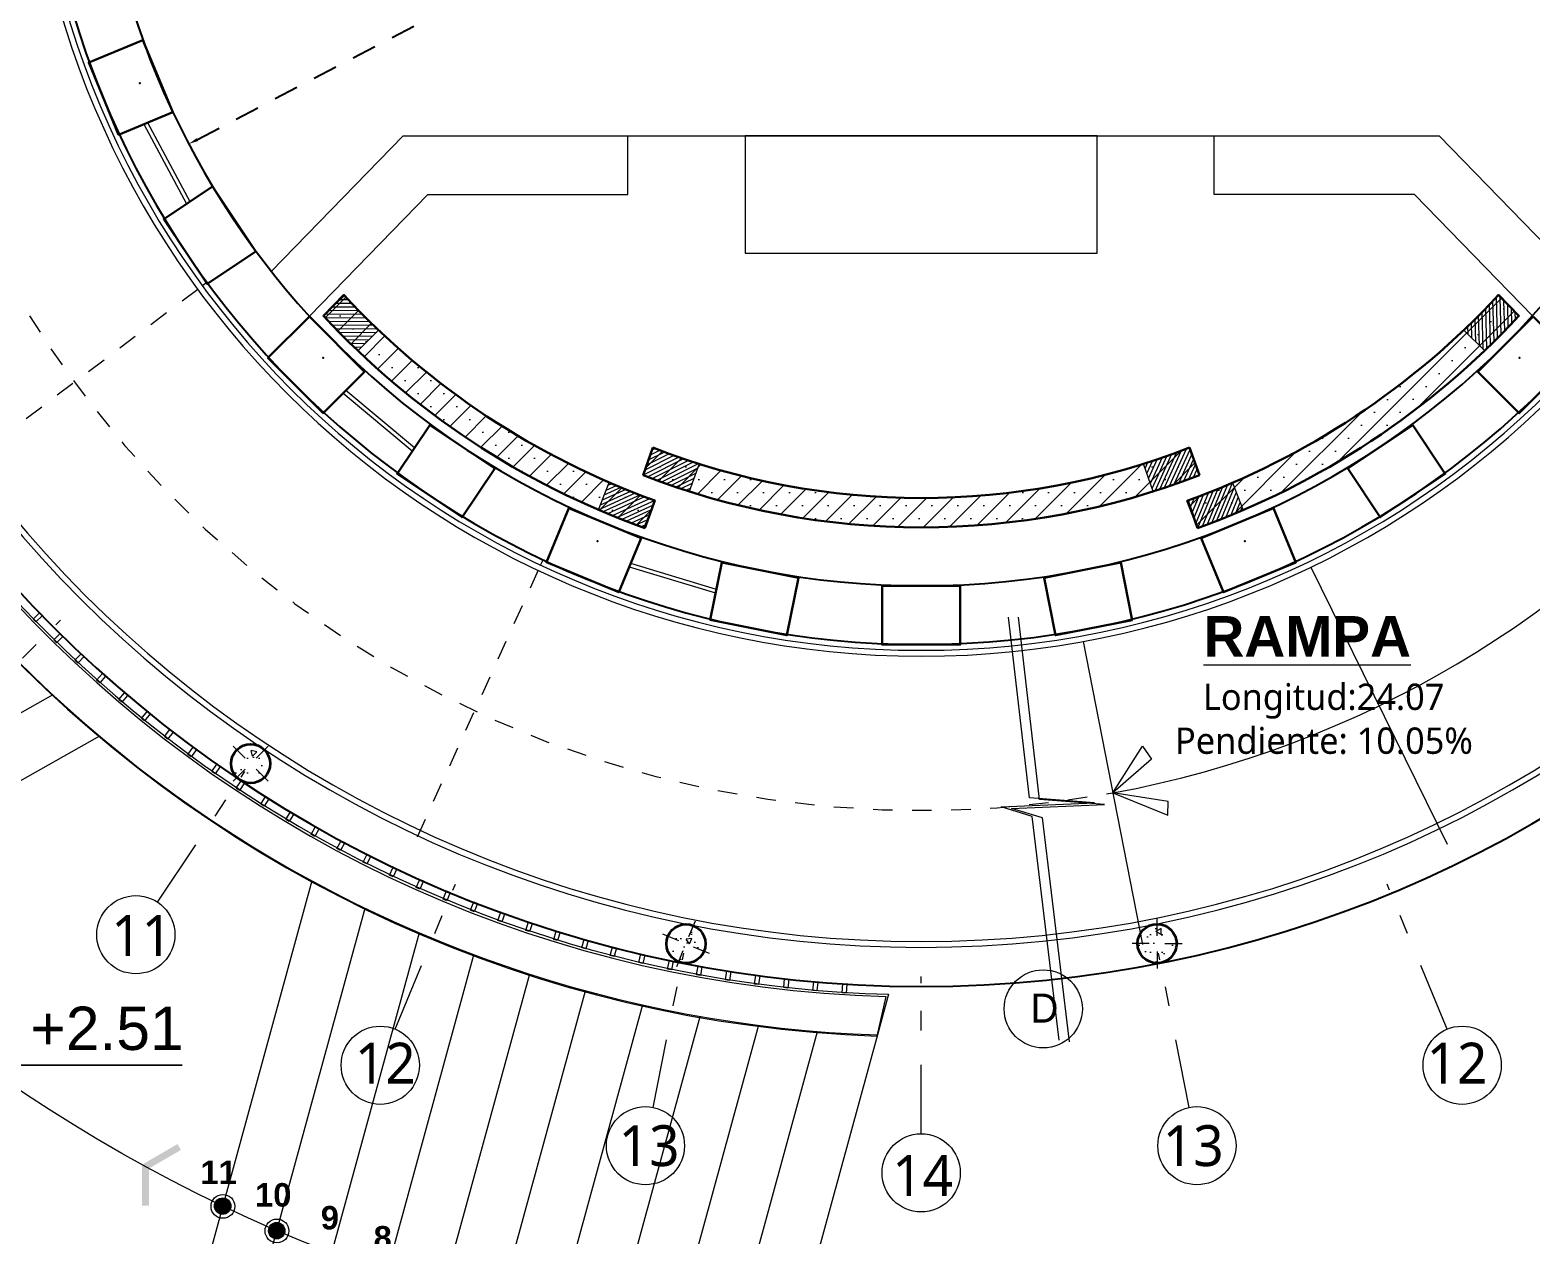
# Model space of a CAD drawing. Header units: metres. Extents: x 28 to 148, y 23 to 113.
# Drawn here: x 107.23 to 114.91, y 81.01 to 87.17 of the extents above; entities that cross this region are included whole.
import ezdxf
from ezdxf.enums import TextEntityAlignment as Align

# ---------------------------------------------------------------- set-up
doc = ezdxf.new("R2010")
doc.units = ezdxf.units.M
for name, pattern in [('DASHED2', [0.375, 0.25, -0.125]), ('Dot & Dashed', [0.670277762413025, 0.352777767181396, -0.176388883590699, 0, -0.14111111164093]), ('HIDDEN2', [0.1875, 0.125, -0.0625])]:
    doc.linetypes.add(name, pattern=pattern)
for name, color, linetype, lineweight in [('0_Pluma_Nº__1', 8, 'Continuous', 9), ('COLUMNETASSS', 211, 'Continuous', 20), ('EJES', 1, 'Continuous', 13), ('Equipamiento SR', 23, 'Continuous', 0), ('GRAFO 0 BLANCO', 7, 'Continuous', 0), ('GRAFO00', 7, 'Continuous', 0), ('GRAFO01', 7, 'Continuous', 0), ('letras sr', 7, 'Continuous', 5), ('linea 001', 252, 'Continuous', 0), ('Proyeccciones', 1, 'DASHED2', 18), ('Structural - Bearing_Pen_No__20', 1, 'Continuous', 0), ('TABIQUERIA DE DRYWALL', 221, 'Continuous', 30), ('TEXTO 100', 7, 'Continuous', 20), ('texturas 1', 251, 'Continuous', 5), ('VENTANA', 160, 'Continuous', 18)]:
    doc.layers.add(name, color=color, linetype=linetype, lineweight=lineweight)
doc.layers.add('CELOSIA', color=40, linetype='Continuous')
doc.layers.add('TEXT', color=7, linetype='Continuous')
for name, color, linetype, lineweight, true_color in [('Structural - Bearing_Pen_No__169', 7, 'Continuous', 13, 0x68b353), ('Structural - Bearing_Pen_No__28', 7, 'Continuous', 35, 0xa80f02), ('Structural - Combined_Pen_No__161', 7, 'Continuous', 13, 0x6a6a6a)]:
    doc.layers.add(name, color=color, linetype=linetype, lineweight=lineweight, true_color=true_color)
doc.styles.add('01COTAS', font='romans.shx')
doc.styles.add('Generales', font='trebuc.ttf', dxfattribs={"height": 0.1})
doc.styles.add('GENERATED_STYLE_1', font='arialbd.ttf')
doc.styles.add('GENERATED_STYLE_2', font='arial.ttf')
doc.styles.add('JOS', font='arial.ttf', dxfattribs={"height": 1})
doc.styles.add('Santa Rosa 1 50', font='trebuc.ttf')
doc.styles.add('SEYMAR', font='GOTHIC.TTF', dxfattribs={"height": 0.05})
doc.dimstyles.new('DIM-25-CORTE', dxfattribs={"dimscale": 0.025, "dimtxt": 2, "dimasz": 2, "dimexe": 2, "dimexo": 2, "dimgap": 1, "dimtad": 1, "dimtih": 1, "dimtoh": 1, "dimzin": 1, "dimdsep": 46, "dimtxsty": '01COTAS', "dimcen": 25, "dimclrd": 9, "dimclre": 9, "dimclrt": 7, "dimadec": 0, "dimazin": 0, "dimtfac": 1, "dimtix": 1, "dimtmove": 2, "dimatfit": 3, "dimfxl": 2, "dimfxlon": 1, "dimtolj": 1, "dimtzin": 0, "dimarcsym": 0})

# ---------------------------------------------------------------- blocks, each defined once
blk = doc.blocks.new('ERF')
at = {"layer": 'Equipamiento SR'}
for points in [[(5.833466644628572, -4.285576165549585, -1), (5.893126983432978, -4.34470859033577, -1)], [(5.833466644628572, -4.285576165549358, -1), (5.893126983433433, -4.344708590335543, -1)], [(6.110068298236513, -4.411393677471281, -1), (6.169728637040919, -4.470526102257466, -1)], [(6.110068298236513, -4.411393677471054, -1), (6.169728637041374, -4.470526102257239, -1)]]:
    blk.add_hatch(color=256, dxfattribs=at).paths.add_polyline_path(points)
at = {"layer": 'GRAFO00'}
for points in [[(5.450795846270978, -4.312916973028862), (5.485795820469832, -4.312873357393258), (5.48555930403387, -4.12308076392965), (5.649806255162787, -4.027979640025208), (5.632268496779091, -3.997690581212012), (5.450534151980776, -4.102917136151248)], [(5.450795846270978, -4.312916973028408), (5.485795820470287, -4.312873357393258), (5.485559304034325, -4.12308076392965), (5.649806255162787, -4.027979640024753), (5.632268496779545, -3.997690581212012), (5.450534151980776, -4.102917136150793)], [(5.892884971806836, -4.285333975048118, -1), (5.833708659039587, -4.344950783583911, -1)], [(6.169486625414777, -4.411151486969814, -1), (6.110310312647528, -4.470768295505607, -1)]]:
    blk.add_hatch(color=256, dxfattribs=at).paths.add_polyline_path(points)
blk.add_lwpolyline([(3.514997365129204, 0.8636902958890431, 0.3044267813552212), (9.270210231998647, -3.230968391673926, 0.2811802429067362)], format="xyb")
at = {"color": 4, "lineweight": 0}
blk.add_lwpolyline([(8.8373865354543, -5.094486691084242, -0.2949562168911257), (1.72539648518574, 0.2087239030470727, -0.2949562168911257)], format="xyb", dxfattribs=at)
for points in [[(4.994642261349384, -1.699323635227486), (1.987808849486612, -3.397989707751734)], [(5.232603836785131, -1.909453762795195), (2.193242863711077, -3.626495800024671)], [(6.318885477883271, -2.650057511100798), (5.420162616090522, -5.93470867867525)], [(5.698653960699772, -6.0536197503382), (6.591607882913706, -2.790052895767715)], [(6.868154829211619, -2.916070351897545), (5.979602391656954, -6.163550665952442)], [(6.262984086980651, -6.264588490068647), (7.148440745748815, -3.028422624367707)], [(7.432406566202246, -3.127325588706029), (6.548782299675736, -6.35679442958002)], [(6.83698712072453, -6.440204699957178), (7.720017757671542, -3.212905455709645)], [(8.011263200389351, -3.285202865891691), (7.127595340554223, -6.514831031537042)], [(7.420610404444062, -6.580660832519854), (8.306154832006598, -3.344174189540311)], [(8.60472802956616, -3.389690130684997), (7.716042460400558, -6.637657013983556)], [(8.013908501073956, -6.685757471212241), (8.907042758051432, -3.421531529380403)], [(9.21318557418914, -3.439382038212401), (8.314232604378674, -6.724874204274712)]]:
    blk.add_lwpolyline(points, dxfattribs=at)
blk.add_lwpolyline([(9.270210231998647, -3.230968391673926), (9.21318557418914, -3.439382038212401)])
for radius, start, end in [(6.539077311070852, 200.5617272193218, 268.0066102515897), (9.884999999999934, 203.5878323806601, 263.4568533059568), (10.08500000000012, 204.3345659315656, 263.2818209129596)]:
    blk.add_arc((9.440642121667281, 3.095738128943637), radius, start, end)
at = {"layer": 'EJES', "color": 1}
blk.add_circle((10.06168708623113, -3.305994630478168), 0.2000000000000114, dxfattribs=at)
at = {"layer": 'Equipamiento SR'}
for centre in [(5.863296814031003, -4.315142377942678), (5.863296814031003, -4.315142377942678), (5.863296814031457, -4.31514237794245), (5.863296814031457, -4.31514237794245), (6.139898467638943, -4.440959889864374), (6.139898467638943, -4.440959889864374), (6.139898467639398, -4.440959889864146), (6.139898467639398, -4.440959889864146)]:
    blk.add_circle(centre, 0.042, dxfattribs=at)
at = {"layer": 'GRAFO00'}
for centre, radius in [((5.864625332330036, -4.316477474421802), 0.06095094523494406), ((5.863296814031003, -4.315142377942678), 0.042), ((5.863296814031003, -4.315142377942678), 0.042), ((5.863296814031457, -4.31514237794245), 0.042), ((6.141226985937976, -4.442294986343498), 0.06095094523494406), ((6.139898467638943, -4.440959889864374), 0.042), ((6.139898467638943, -4.440959889864374), 0.042), ((6.139898467639398, -4.440959889864146), 0.042)]:
    blk.add_circle(centre, radius, dxfattribs=at)
at = {"char_height": 0.12, "width": 0.2061773425264457, "attachment_point": 7, "rotation": 359.9999995597729, "style": 'GENERATED_STYLE_1'}
for s, insert in [('11', (5.749203865828406, -4.202559450374295)), ('10', (6.028715299660291, -4.319206597872792)), ('9', (6.365168818767017, -4.436245759770102)), ('8', (6.635369779928681, -4.538923086392927))]:
    blk.add_mtext(s, dxfattribs=dict(at, insert=insert))
at = {"layer": 'TEXT', "insert": (10.06749382191043, -3.301760904544338), "char_height": 0.1484379263495198, "width": 0.2708191956776553, "attachment_point": 5, "style": 'SEYMAR'}
blk.add_mtext('{\\fBankGothic Lt BT|b0|i0|c0|p34;D}', dxfattribs=at)
blk = doc.blocks.new('CC 20')
at = {"layer": 'Structural - Bearing_Pen_No__169', "linetype": 'Continuous', "lineweight": 13, "true_color": 0x68b353}
h = blk.add_hatch(dxfattribs=at)
h.set_pattern_fill('STRUCTURAL_CONCRETE', color=85, scale=0.5, style=0, pattern_type=2)
h.set_pattern_definition([(0, (2785.243095673833, 1847.384106738051), (0, 0.3117691577510656), [0.0300000011921, -0.1500000059605]), (0, (2785.333095677409, 1847.539991310553), (0, 0.3117691577510656), [0.0300000011921, -0.1500000059605]), (60.00000000000014, (2785.243095673833, 1847.384106738051), (-0.2700000107289013, 0.1558845788755322), [0.0300000011921, -0.1500000059605]), (60.00000000000014, (2785.423095680985, 1847.384106738051), (-0.2700000107289013, 0.1558845788755322), [0.0300000011921, -0.1500000059605]), (120.0000000000003, (2785.273095675025, 1847.384106738051), (0.2700000107289002, 0.1558845788755341), [0.03000000119209997, -0.1500000059604998]), (120.0000000000003, (2785.453095682177, 1847.384106738051), (0.2700000107289002, 0.1558845788755341), [0.03000000119209997, -0.1500000059604998]), (0, (2785.243095673833, 1847.414106739243), (0, 0.0600000023842), [0, -0.0600000023842, 0, -0.0900000035763]), (44.99999999999999, (2785.273095675025, 1847.414106739243), (-0.04242640855707682, 0.04242640855707686), [0, -0.04500000178815, 0, -0.07500000298025])])
h.paths.add_polyline_path([(2788.202981145824, 1849.662965080386), (2788.302981145824, 1849.762965080386), (2788.202981063535, 1849.862965080385), (2788.10385682874, 1849.776169994727)])
at = {"layer": 'Structural - Bearing_Pen_No__20', "color": 1, "linetype": 'Continuous', "lineweight": 0}
for p, q in [((2788.202981063535, 1849.802965025247), (2788.202981063535, 1849.890465025246)), ((2788.162981200963, 1849.762964998097), (2788.075481200963, 1849.762964998097)), ((2788.242981200963, 1849.762964998097), (2788.330481200963, 1849.762964998097)), ((2788.202981063535, 1849.722965025246), (2788.202981063535, 1849.635465025247))]:
    blk.add_line(p, q, dxfattribs=at)
at = {"layer": 'Structural - Bearing_Pen_No__28', "color": 14, "linetype": 'Continuous', "lineweight": 35, "true_color": 0xa80f02}
blk.add_circle((2788.202981145824, 1849.762965080386), 0.1, dxfattribs=at)
blk = doc.blocks.new('*D656')
at = {"color": 9, "linetype": 'HIDDEN2', "lineweight": -2, "transparency": 16777216}
for p, q in [((-7.941086594247879, -6.260050876497528), (-9.695812478488675, -7.181143893162598)), ((-11.64439796273304, -8.203997945770915), (-9.933943407245739, -7.306143893162598))]:
    blk.add_line(p, q, dxfattribs=at)
at = {"color": 9, "linetype": 'HIDDEN2', "lineweight": 80, "transparency": 16777216}
blk.add_solid([(-11.64827112340915, -8.196619390978713), (-11.64052480205694, -8.21137650056312), (-11.68866929148626, -8.227236909827525)], dxfattribs=at)
at = {"layer": 'Defpoints', "color": 0, "linetype": 'HIDDEN2', "lineweight": 80, "transparency": 16777216}
for p in [(-7.941086594247879, -6.260050876497528), (-11.68866929148626, -8.227236909827525)]:
    blk.add_point(p, dxfattribs=at)
at = {"color": 7, "linetype": 'HIDDEN2', "transparency": 16777216, "insert": (-9.81487794286707, -7.243643893162599), "char_height": 0.07500000000000001, "attachment_point": 5, "style": '01COTAS'}
blk.add_mtext('\\A1;R4.23', dxfattribs=at)
blk = doc.blocks.new('A$Cbbf1e351')
at = {"layer": 'GRAFO 0 BLANCO'}
h = blk.add_hatch(dxfattribs=at)
h.set_pattern_fill('ANSI31', color=256, scale=0.15, angle=135.5000000001066)
h.set_pattern_definition([(180.5000000001064, (-161.8818514295583, 221.4354348098629), (0.0001636225406294304, -0.01874928605745291), [])])
h.paths.add_polyline_path([(-10.71719235662545, -9.180255838646588), (-10.82417992399857, -9.285392228291641), (-10.99940724007374, -9.107079616003432), (-10.89241967270084, -9.001943226358321)])
h = blk.add_hatch(dxfattribs=at)
h.set_pattern_fill('ANSI31', color=256, scale=0.15, angle=226.5000000001066)
h.set_pattern_definition([(271.5000000001064, (-232.9322590127001, -164.1683779535447), (0.01874357484329079, 0.0004908177808075346), [])])
h.paths.add_polyline_path([(-4.989879319982776, -9.001943226358435), (-4.882891752609567, -9.107079616003432), (-5.058119068684192, -9.285392228292153), (-5.165106636057487, -9.180255838647383)])
h = blk.add_hatch(dxfattribs=at)
h.set_pattern_fill('ANSI31', color=256, scale=0.15, angle=161.6000000000944)
h.set_pattern_definition([(206.6000000000942, (-246.2846530944474, 130.732321440954), (0.008395482897004624, -0.0167653919407243), [])])
h.paths.add_polyline_path([(-9.077745266877344, -9.86367354043847), (-9.127569436659911, -10.00515693913064), (-9.3633751011468, -9.922116656160142), (-9.313550931364489, -9.780633257467912)])
h = blk.add_hatch(dxfattribs=at)
h.set_pattern_fill('ANSI31', color=256, scale=0.1499999999999999, angle=200.4400000000901)
h.set_pattern_definition([(245.4400000000899, (-279.5034329214828, -49.03427581781563), (0.01705362199249331, -0.007793361080891141), [])])
h.paths.add_polyline_path([(-6.56843539443733, -9.78076577302204), (-6.518512462758821, -9.922214353405991), (-6.754260096731798, -10.0054192395371), (-6.804183028410478, -9.86397065915321)])
h = blk.add_hatch(dxfattribs=at)
h.set_pattern_fill('ANSI31', color=256, scale=0.15, angle=159.5000000000944)
h.set_pattern_definition([(204.5000000000942, (-241.20018076406, 139.1427398528093), (0.007775498299832668, -0.01706177382892236), [])])
h.paths.add_polyline_path([(-9.304541256939217, -10.05097081727411), (-9.359516440947885, -10.19053345247147), (-9.592120832943408, -10.0989081457908), (-9.537145648934995, -9.95934551059338)])
h = blk.add_hatch(dxfattribs=at)
h.set_pattern_fill('ANSI31', color=256, scale=0.15, angle=202.5000000001048)
h.set_pattern_definition([(247.5000000001047, (-277.6967559046549, -58.9999298915877), (0.01732274123459978, -0.007175314356813681), [])])
h.paths.add_polyline_path([(-6.349155553150524, -9.960856598902865), (-6.29418036914177, -10.10041923410023), (-6.526784761137066, -10.19204454078158), (-6.581759945145933, -10.05248190558439)])
at = {"layer": 'texturas 1'}
h = blk.add_hatch(dxfattribs=at)
h.set_pattern_fill('SACNCR', color=256)
h.set_pattern_definition([(45, (-149.9796991838809, 48.78516692162304), (-0.06629126073623884, 0.06629126073623884), []), (45, (-149.9134079228809, 48.78516692162304), (-0.06629126073623884, 0.06629126073623884), [0, -0.09375])])
edge = h.paths.add_edge_path()
edge.add_line((-9.355222231842419, -10.19183164245334), (-9.304436195397386, -10.05067881311459))
edge.add_arc((-7.944459761005049, -6.265015355325204), 4.022534489316988, 222.8249549441155, 250.2394848689152, ccw=False)
edge.add_line((-10.8947227867128, -8.999376669578794), (-10.99940724007377, -9.107079616003489))
edge.add_arc((-7.944348343458756, -6.264894202367259), 4.172697303576272, 222.9326854748703, 250.2376028266227)
h = blk.add_hatch(dxfattribs=at)
h.set_pattern_fill('SACNCR', color=256)
h.set_pattern_definition([(45, (-145.8159061094706, 47.82702397006381), (-0.06629126073623884, 0.06629126073623884), []), (45, (-145.7496148484706, 47.82702397006381), (-0.06629126073623884, 0.06629126073623884), [0, -0.09375])])
edge = h.paths.add_edge_path()
edge.add_line((-4.882891752609595, -9.107079616003489), (-4.987576205970555, -8.999376669578794))
edge.add_arc((-7.941475751311145, -6.260703456563192), 4.028132754968772, 289.7912405795081, 317.16522303602767, ccw=False)
edge.add_line((-6.577573872199594, -10.0509046591128), (-6.526784761137066, -10.19204454078158))
edge.add_arc((-7.941475751311259, -6.260703456563078), 4.178132754968945, 289.7912405795092, 317.0581651830359)
h = blk.add_hatch(dxfattribs=at)
h.set_pattern_fill('SACNCR', color=256)
h.set_pattern_definition([(45, (-148.4109000134764, 48.07889662947036), (-0.06629126073623884, 0.06629126073623884), []), (45, (-148.3446087524764, 48.07889662947036), (-0.06629126073623884, 0.06629126073623884), [0, -0.09375])])
edge = h.paths.add_edge_path()
edge.add_line((-6.517649644301429, -9.921960597663826), (-6.56843539443733, -9.78076577302204))
edge.add_arc((-7.940823241372243, -6.260703456563135), 3.778132754968896, 248.6948512152755, 291.299617081693, ccw=False)
edge.add_line((-9.313550931364489, -9.780633257467912), (-9.3633751011468, -9.922116656160142))
edge.add_arc((-7.940713126738643, -6.261290745599126), 3.927545472793641, 248.7629894126417, 291.2432947446474)
at = {"color": 3, "lineweight": 30}
for points in [[(-11.77000520064954, -8.064501569740955), (-12.0471810812378, -8.179277574289529), (-12.20021575396925, -7.809709733505173), (-11.92303987338101, -7.694933728956613), (-11.77000520064954, -8.064501569740955)], [(-11.34465673021319, -8.776700215425052), (-11.59412379145692, -8.943332101192496), (-11.81629963914685, -8.610709352867474), (-11.56683257790314, -8.444077467100058), (-11.34465673021319, -8.776700215425052)], [(-10.78857037821396, -9.392261911225788), (-11.0007468367464, -9.604349512100129), (-11.28353030457887, -9.32144756739018), (-11.07135384604643, -9.109359966515854), (-10.78857037821396, -9.392261911225788)], [(-4.810457922937019, -9.109762087672436), (-4.598459216933605, -9.322027366634615), (-4.881479588883167, -9.604692307972499), (-5.093478294886552, -9.392427029010364), (-4.810457922937019, -9.109762087672436)], [(-10.12310487205866, -9.88754354053819), (-10.2898412397227, -10.13694078129718), (-10.62237089406807, -9.91462562441177), (-10.45563452640403, -9.665228383652789), (-10.12310487205866, -9.88754354053819)], [(-5.426252497634209, -9.665590545013686), (-5.259725123000578, -9.91512738297078), (-5.592440906943381, -10.13716388248234), (-5.758968281577012, -9.88762704452526), (-5.426252497634209, -9.665590545013686)], [(-9.373820084406532, -10.24352182528317), (-9.48871218204377, -10.52064960429587), (-9.858215887394067, -10.36746014077951), (-9.743323789756829, -10.09033236176683), (-9.373820084406532, -10.24352182528317)], [(-6.138629250382763, -10.09064065307196), (-6.023969359061425, -10.36786458660256), (-6.393601270435596, -10.52074444169769), (-6.508261161756906, -10.24352050816709), (-6.138629250382763, -10.09064065307196)], [(-8.569495303711562, -10.44652399122464), (-8.628130239356949, -10.74073810428156), (-9.020415723432848, -10.66255819008772), (-8.961780787787461, -10.36834407703083), (-8.569495303711562, -10.44652399122464)], [(-6.920226493886702, -10.3685866571157), (-6.861838059027576, -10.66284978881029), (-7.254188901287051, -10.74070103528911), (-7.312577336146148, -10.44643790359454), (-6.920226493886702, -10.3685866571157)], [(-7.741023850185144, -10.48875292572046), (-7.741149513887621, -10.78875289940153), (-8.141149478795711, -10.78858534779823), (-8.141023815093234, -10.48858537411719), (-7.741023850185144, -10.48875292572046)]]:
    blk.add_lwpolyline(points, dxfattribs=at)
for centre, radius, start, end in [((-7.941086594247906, -6.260050876497587), 6.278, 180, 0), ((-7.941086594247906, -6.260050876497587), 4.527965406460388, 270.0000000000032, 0), ((-7.941086594247906, -6.260050876497587), 4.228132754968783, 270.0000000000065, 0), ((-7.941086594247906, -6.260050876497644), 4.527965406460374, 182.5514664938165, 270.0000000000032), ((-7.941086594247849, -6.260050876497587), 4.232516622810645, 182.6573022699203, 222.3601683094525), ((-7.941086594247935, -6.260050876497615), 4.228132754968753, 225.4977716486796, 270.0000000000065)]:
    blk.add_arc(centre, radius, start, end)
for p in [(-11.93960525069355, -7.916291533399203), (-11.00142028189686, -9.320384564146536), (-4.880752906598985, -9.320384564146536), (-9.597327251149522, -10.25856953294323), (-6.28484593734629, -10.25856953294323)]:
    blk.add_point(p)
at = {"color": 9, "linetype": 'HIDDEN2'}
blk.add_solid([(-11.6482711234091, -8.196619390978682), (-11.64052480205692, -8.211376500563091), (-11.68866929148624, -8.22723690982751)], dxfattribs=at)
at = {"layer": '0_Pluma_Nº__1', "linetype": 'ByBlock'}
for p, q in [((-9.441287185514994, -8.484872712504057), (-9.441287185514994, -8.184872712504045)), ((-6.441287185514994, -8.484872712504057), (-6.441287185514994, -8.184872712504045))]:
    blk.add_line(p, q, dxfattribs=at)
for points in [[(-11.26633676776515, -8.878620762120534), (-10.59203176725049, -8.184872712504045)], [(-10.59203176725049, -8.184872712504045), (-5.2905426037795, -8.184872712504045)], [(-4.616237603264807, -8.878620762120534), (-5.2905426037795, -8.184872712504045)], [(-11.07150050803091, -9.108590744428), (-10.46526285724403, -8.484872712504057)], [(-10.46526285724403, -8.484872712504057), (-9.441287185514994, -8.484872712504057)], [(-5.417311513785961, -8.484872712504057), (-6.441287185514994, -8.484872712504057)], [(-4.811073862999052, -9.108590744428), (-5.417311513785961, -8.484872712504057)]]:
    blk.add_lwpolyline(points, dxfattribs=at)
blk.add_lwpolyline([(-8.841086594247969, -8.184872712504045), (-8.841086594247969, -8.784872712504125), (-7.041086594247872, -8.784872712504125), (-7.041086594247872, -8.184872712504045)], close=True, dxfattribs=at)
at = {"layer": 'CELOSIA', "linetype": 'Continuous', "lineweight": 5}
for points in [[(-12.43796280403669, -10.64082699960137), (-12.47062311554578, -10.67258614220501), (-12.48498943043094, -10.65781218167204), (-12.45232911892185, -10.62605303906841)], [(-12.33242692757605, -10.74661138136166), (-12.36432212288938, -10.77913884057249), (-12.37903598740613, -10.76471098195823), (-12.3471407920928, -10.73218352274741)], [(-12.2244032857007, -10.84985405393806), (-12.25551529567363, -10.88313140242366), (-12.27056837417939, -10.86905781934368), (-12.23945636420646, -10.83578047085808)], [(-12.11395307555321, -10.95049652868455), (-12.14426427472822, -10.98450491428811), (-12.15964803941026, -10.97079357965514), (-12.12933684023525, -10.93678519405158)], [(-12.00113886896631, -11.04848179000932), (-12.03063208555818, -11.08320194642964), (-12.04633782126464, -11.06986062793679), (-12.01684460467277, -11.03514047151647)], [(-11.88602457701498, -11.14375432767501), (-11.91468310263892, -11.1791665853812), (-11.93070191181621, -11.16620284110145), (-11.90204338619228, -11.13079058339527)], [(-11.76867541380983, -11.23626016824618), (-11.79648301294694, -11.27234446562076), (-11.81280582068024, -11.25976563972519), (-11.78499822154313, -11.2236813423506)], [(-11.64915785955228, -11.32594690566604), (-11.67609877874733, -11.36268280037019), (-11.69271633790171, -11.35049601896738), (-11.66577541870666, -11.31376012426323)], [(-11.52753962287235, -11.41276373094534), (-11.55359859965827, -11.45013041149979), (-11.57050149611737, -11.43834257859875), (-11.54444251933145, -11.40097589804431)], [(-11.40388960247063, -11.49666146094671), (-11.4290518740151, -11.53463775852177), (-11.44623053201431, -11.52325555212076), (-11.42106826046984, -11.4852792545457)], [(-11.27827784808616, -11.5775925662473), (-11.30252915955487, -11.61615696665538), (-11.31997384710624, -11.60518683495864), (-11.29572253563754, -11.56662243455057)], [(-11.15077552081203, -11.65551119806537), (-11.17410213344425, -11.69464185394912), (-11.19180296784981, -11.68409001171392), (-11.16847635521759, -11.64495935583017)], [(-11.02145485278146, -11.73037321423419), (-11.0438435516734, -11.77004795744335), (-11.06179050512378, -11.7599203824592), (-11.03940180623184, -11.72024563925004)], [(-10.89038910624723, -11.80213620420911), (-10.9118272078384, -11.84233255835912), (-10.9300101130938, -11.83263498806126), (-10.90857201150263, -11.79243863391125)], [(-10.75765253207723, -11.87075951309426), (-10.77812789133591, -11.91145470629954), (-10.79653644748609, -11.90219263451858), (-10.77606108822741, -11.8614974413133)], [(-10.62332032769046, -11.93620426467378), (-10.64282134499399, -11.97737524244835), (-10.66144512329373, -11.96855391629795), (-10.64194410599021, -11.92738293852338)], [(-10.48746859445603, -11.99843338343601), (-10.50598422216234, -12.04005682175421), (-10.52481267193966, -12.03168123865851), (-10.50629704423335, -11.99005780034031)], [(-10.35017429458097, -12.05741161557749), (-10.36769404328709, -12.09946393408744), (-10.38671649792022, -12.09153883894989), (-10.3691967492141, -12.04948652043994)], [(-10.21151520750948, -12.11310554897449), (-10.22802915199404, -12.15556292435672), (-10.24723483495444, -12.14809280687206), (-10.23072089046988, -12.10563543148983)], [(-10.07156988586001, -12.16548363211193), (-10.08706867070603, -12.20832201157572), (-10.10644670166323, -12.20131110368648), (-10.09094791681721, -12.15847272422269)], [(-9.93041761092357, -12.21451619195734), (-9.944892455818461, -12.25771130686698), (-9.964431856804111, -12.25116358036603), (-9.94995701190922, -12.20796846545639)], [(-9.788138347749879, -12.26017545077157), (-9.80158105245954, -12.30370283039491), (-9.821270754086555, -12.29762199467534), (-9.807828049376894, -12.254094615052)], [(-9.644812699845573, -12.30243554184501), (-9.65721564886016, -12.34627052721663), (-9.677044496593709, -12.34066002717036), (-9.664641547579123, -12.29682504179874)], [(-9.50052186351138, -12.34127252415178), (-9.511878030359355, -12.38539028204254), (-9.531834790836058, -12.38025329610869), (-9.520478623988083, -12.33613553821793)], [(-9.35534758184275, -12.3766643959124), (-9.365650533071715, -12.42103993289801), (-9.385723900463574, -12.41637937126231), (-9.37542094923461, -12.3720038342767)], [(-9.209372098421284, -12.40859110705837), (-9.218615997242495, -12.45319928367847), (-9.238794599661844, -12.44901778662457), (-9.229550700840633, -12.40440961000446)], [(-9.062678110722402, -12.43703457059077), (-9.07085772031752, -12.4818501155909), (-9.091130126259259, -12.47815005200458), (-9.082950516664141, -12.43333450700445)], [(-8.915348723265708, -12.46197867282692), (-8.922459409753401, -12.50697619747507), (-8.942814134571279, -12.50375966350228), (-8.935703448083586, -12.45876213885413)], [(-8.767467400535253, -12.4834092825289), (-8.773505135596452, -12.52856329499865), (-8.793930648009194, -12.52583211285798), (-8.787892912947996, -12.48067810038823)], [(-8.619117919695071, -12.5013142589093), (-8.62407928285512, -12.54659917872132), (-8.644564011479218, -12.54435489567169), (-8.639602648319169, -12.49906997585967)], [(-8.470384323128627, -12.515683458509), (-8.474266503694935, -12.56107363102286), (-8.494798843599852, -12.55931751848696), (-8.490916663033545, -12.5139273459731)], [(-8.321350870827075, -12.5265087409437), (-8.324151669481438, -12.57197845189158), (-8.344719988764098, -12.5707115047356), (-8.341919190109735, -12.52524179378771)]]:
    blk.add_lwpolyline(points, close=True, dxfattribs=at)
at = {"layer": 'COLUMNETASSS'}
for points in [[(-10.71719235662545, -9.180255838646588), (-10.82417992399857, -9.285392228291641), (-10.99940724007374, -9.107079616003432), (-10.89241967270084, -9.001943226358321)], [(-4.989879319982776, -9.001943226358435), (-4.882891752609567, -9.107079616003432), (-5.058119068684192, -9.285392228292153), (-5.165106636057487, -9.180255838647383)], [(-9.077745266877344, -9.86367354043847), (-9.127569436659911, -10.00515693913064), (-9.3633751011468, -9.922116656160142), (-9.313550931364489, -9.780633257467912)], [(-6.56843539443733, -9.78076577302204), (-6.518512462758821, -9.922214353405991), (-6.754260096731798, -10.0054192395371), (-6.804183028410478, -9.86397065915321)], [(-9.304541256939217, -10.05097081727411), (-9.359516440947885, -10.19053345247147), (-9.592120832943408, -10.0989081457908), (-9.537145648934995, -9.95934551059338)], [(-6.349155553150524, -9.960856598902865), (-6.29418036914177, -10.10041923410023), (-6.526784761137066, -10.19204454078158), (-6.581759945145933, -10.05248190558439)]]:
    blk.add_lwpolyline(points, close=True, dxfattribs=at)
at = {"layer": 'EJES', "linetype": 'Dot & Dashed'}
for points in [[(-12.9135168559369, -11.23248113820017), (-12.34491050165042, -10.66387478391214)], [(-11.8478999817834, -12.10701030596431), (-11.4011488359142, -11.43839996657651)], [(-10.63214646011244, -12.75684410186571), (-10.32441891865543, -12.01392409775993)], [(-5.250026728344494, -12.75684410184962), (-5.557754269805912, -12.01392409774567)], [(-9.312977016959707, -13.15700977755883), (-9.156098876757511, -12.36833010785863)], [(-6.569196171494895, -13.15700977755063), (-6.726074311701751, -12.36833010785135)], [(-7.941086594226874, -13.29212919054218), (-7.941086594229262, -12.48799837265761)]]:
    blk.add_lwpolyline(points, dxfattribs=at)
at = {"layer": 'EJES', "color": 1}
for centre in [(-11.95901402227207, -12.27330422842027), (-10.70868314047334, -12.94162000836388), (-5.173490035778286, -12.94162000836388), (-9.351995075262693, -13.35316683363527), (-6.530178100988962, -13.35316683363527), (-7.941086588125671, -13.49212919054224)]:
    blk.add_circle(centre, 0.2000000000000114, dxfattribs=at)
at = {"layer": 'Equipamiento SR'}
for p, q in [((-7.387305104643389, -11.57266591269564), (-7.494043913070016, -10.64766436558671)), ((-7.33499578167644, -11.58099625866345), (-7.442580362630594, -10.64866522279476)), ((-7.054727139857619, -11.59884351695183), (-7.387305104643389, -11.57266591269564)), ((-7.00241781689067, -11.60717386291873), (-7.33499578167644, -11.58099625866345)), ((-7.531172595690975, -11.61941066706078), (-7.054727139857619, -11.59884351695183)), ((-7.372533803265839, -11.66768874689552), (-7.531172595690975, -11.61941066706078)), ((-7.478863272723999, -11.62774101302813), (-7.00241781689067, -11.60717386291873)), ((-7.32022448029889, -11.67601909286287), (-7.478863272723999, -11.62774101302813)), ((-7.234811998872516, -12.81305849087391), (-7.372533803265839, -11.66768874689552)), ((-7.182502675905539, -12.82138883684127), (-7.32022448029889, -11.67601909286287))]:
    blk.add_line(p, q, dxfattribs=at)
at = {"layer": 'linea 001'}
for p, q in [((-5.947631634646058, -10.39230981017016), (-5.249234632932456, -11.80962115478536)), ((-7.112616351936424, -10.77259601516187), (-6.809387694212944, -12.32330535367009)), ((-6.960999744617084, -11.54795595605833), (-6.809449278957999, -11.30790703044477)), ((-6.809449278957999, -11.30790703044477), (-6.761918034340169, -11.3742277027107)), ((-6.761918034340169, -11.3742277027107), (-6.960999744617084, -11.54795595605833)), ((-6.960999744617084, -11.54795595605833), (-6.67968140725327, -11.66155423284164)), ((-6.678312301483345, -11.59207937362868), (-6.960999744617084, -11.54795595605833)), ((-6.67968140725327, -11.66155423284164), (-6.678312301483345, -11.59207937362868))]:
    blk.add_line(p, q, dxfattribs=at)
for centre, radius, start in [((-7.941086594247906, -6.260050876497587), 6.077999999999761, 180), ((-7.941086594247906, -6.260050876497587), 6.04799999999976, 180), ((-7.941086594247906, -6.260050876497587), 4.587965406460392, 180), ((-7.941086594247906, -6.260050876497587), 4.55796540646039, 180), ((-7.941086594247906, -6.260050876497601), 5.377965406460421, 280.5003547340533)]:
    blk.add_arc(centre, radius, start, 0, dxfattribs=at)
at = {"layer": 'Proyeccciones', "linetype": 'DASHED2', "lineweight": 9, "ltscale": 0.4}
for p, q in [((-11.64261349555824, -8.97079342601296), (-12.90370052531381, -9.922872224377386)), ((-11.59472274400736, -8.934637500122392), (-11.61866813674862, -8.952715475876346)), ((-9.875821495313062, -10.35385981008284), (-9.888212928384064, -10.38118514820036)), ((-9.900604341494272, -10.40851044230072), (-10.55319805803441, -11.84759693501456))]:
    blk.add_line(p, q, dxfattribs=at)
blk.add_arc((-7.941086594247906, -6.260050876497587), 5.377965406460419, 180, 280.5003547340533, dxfattribs=at)
at = {"layer": 'TABIQUERIA DE DRYWALL'}
for p, q in [((-9.36435031312007, -9.921823178268596), (-9.313550931364489, -9.780633257467912)), ((-6.56843539443733, -9.78076577302204), (-6.517649644301429, -9.921960597663826))]:
    blk.add_line(p, q, dxfattribs=at)
for points in [[(-9.355323521273192, -10.19211316254695, -0.1195512575346778), (-10.99940724007374, -9.107079616003489), (-10.8947227867128, -8.999376669578794, 0.1200250884653077), (-9.304541256939217, -10.05097081727411), (-9.355323521273192, -10.19211316254695)], [(-9.313550931364489, -9.780633257467912, 0.1880698195850186), (-6.56843539443733, -9.78076577302204)], [(-6.517649644301429, -9.921960597663826, -0.1875464617077503), (-9.36435031312007, -9.921823178268596)]]:
    blk.add_lwpolyline(points, format="xyb", dxfattribs=at)
blk.add_lwpolyline([(-6.526784761137066, -10.19204454078158, 0.1195389567683872), (-4.882891752609595, -9.107079616003489), (-4.987576205970555, -8.999376669578794, -0.1200127863223944), (-6.577573872199594, -10.0509046591128)], format="xyb", close=True, dxfattribs=at)
at = {"layer": 'VENTANA'}
for p, q in [((-11.91814098380837, -8.125081614587543), (-11.70018469498109, -8.532321720319317)), ((-11.89957200383049, -8.11739236931163), (-11.68347422782045, -8.52115993951685)), ((-10.89879976337016, -9.501529310621265), (-10.54485586134885, -9.79763540889303)), ((-10.88459917744501, -9.487334671778228), (-10.53367626487477, -9.780913439040262)), ((-9.435377997854346, -10.39071601437064), (-8.993325429395043, -10.52465247113861)), ((-9.427680974722307, -10.37215025598118), (-8.989397787768127, -10.50494463680832))]:
    blk.add_line(p, q, dxfattribs=at)
for p, rotation in [((-674.9491247940002, -3290.935092910774), 45.00000000000001), ((632.8145581821141, -3296.157018636003), 67.49999999999996), ((1843.029002705411, -2800.521954010125), 89.99999999999991)]:
    blk.add_blockref('CC 20', p, dxfattribs=dict(rotation=rotation))
at = {"layer": 'EJES', "color": 0, "char_height": 0.1150000000000066, "width": 0.2605924394428747, "style": 'Generales'}
for s, insert, attachment_point in [('{\\H1.1304x; \\P\\H1.60774x;11}', (-12.08490771091377, -11.95611086097853), 1), ('{\\H1.1304x; \\P\\H1.60774x;12}', (-10.83853614249819, -12.60922465512931), 1), ('{\\H1.1304x; \\P\\H1.60774x;12}', (-5.043637033753413, -12.60922465512931), 3), ('{\\H1.1304x; \\P\\H1.60774x;13}', (-9.488733251028776, -13.03159962590991), 1), ('{\\H1.1304x; \\P\\H1.60774x;13}', (-6.39343992522285, -13.03159962590991), 3), ('{\\H1.1304x; \\P\\H1.60774x;14}', (-8.08903626394195, -13.18452842860626), 1)]:
    blk.add_mtext(s, dxfattribs=dict(at, insert=insert, attachment_point=attachment_point))
at = {"layer": 'letras sr', "insert": (-7.085926657164805, -10.64280063061199), "char_height": 0.2166463414632738, "attachment_point": 1, "style": 'Santa Rosa 1 50'}
blk.add_mtext_dynamic_manual_height_columns('\\pi0.58906;{\\fSwis721 Ex BT|b1|i0|c0|p34;\\H0.95694x;\\LRAMPA \\P\\pi0.58624;\\fTrebuchet MS|b0|i0|c0|p34;\\H0.65x;\\lLongitud:24.07\\P\\pi0.44359;Pendiente: 10.05%}', width=2.401981001258968, gutter_width=0.5182926829264923, heights=[0], dxfattribs=at)
at = {"layer": 'Structural - Combined_Pen_No__161', "color": 7, "style": 'GENERATED_STYLE_2'}
blk.add_attdef('SUBE', text='', height=0.1200000000000068, rotation=270.000000210916, dxfattribs=at).set_placement((-2.352951758292164, -3.037440663572227), align=Align.MIDDLE_LEFT)
at = {"color": 4, "linetype": 'HIDDEN2'}
dim = blk.add_radius_dim(center=(-7.941086594247879, -6.260050876497528), mpoint=(-11.68866929148626, -8.227236909827525), dimstyle='DIM-25-CORTE', override={"dimtxt": 3}, dxfattribs=at)
dim.commit()
dim.dimension.update_dxf_attribs({"geometry": '*D656', "text_midpoint": (-9.81487794286707, -7.243643893162599), "dimtype": 164})

msp = doc.modelspace()

# ---------------------------------------------------------------- linework, layer by layer
at = {"color": 9, "true_color": 0xc7c8ca}
msp.add_arc((106.2874541216479, 94.45511384282501), 17.93187017763493, 251.3272310400233, 318.6133127390118, dxfattribs=at)
at = {"layer": 'linea 001'}
msp.add_lwpolyline([(111.5685398656979, 82.02289587743795), (111.6150666384416, 82.22525706456263)], dxfattribs=at)
for centre, radius, start, end in [((111.800144920723, 88.55787033635119), 6.539077311070855, 180.0000000000358, 267.9702383702071), ((111.7935193850175, 88.55519444695045), 6.332452340737464, 179.9757886573492, 268.385152786827)]:
    msp.add_arc(centre, radius, start, end, dxfattribs=at)
at = {"layer": 'TEXTO 100', "color": 7, "ltscale": 1.3}
msp.add_lwpolyline([(105.6818214412502, 81.87383404008935), (108.0116326699432, 81.87383404008935), (106.0019523787626, 81.87383404008935), (106.0019523787626, 82.19396497368123), (106.0019523787626, 81.55370310079454)], dxfattribs=at)

# ---------------------------------------------------------------- block references
msp.add_blockref('A$Cbbf1e351', (119.7346059792654, 94.8152453234481))
at = {"layer": 'GRAFO01'}
msp.add_blockref('ERF', (102.3563175398446, 85.4680858005213), dxfattribs=at)

# ---------------------------------------------------------------- texts
at = {"layer": 'GRAFO01', "style": 'JOS'}
msp.add_text('NPT: +2.51', height=0.2218070513746775, rotation=8.129988784924771e-09, dxfattribs=at).set_placement((106.4442565143362, 81.95198085084934))

doc.saveas('drawing.dxf')
